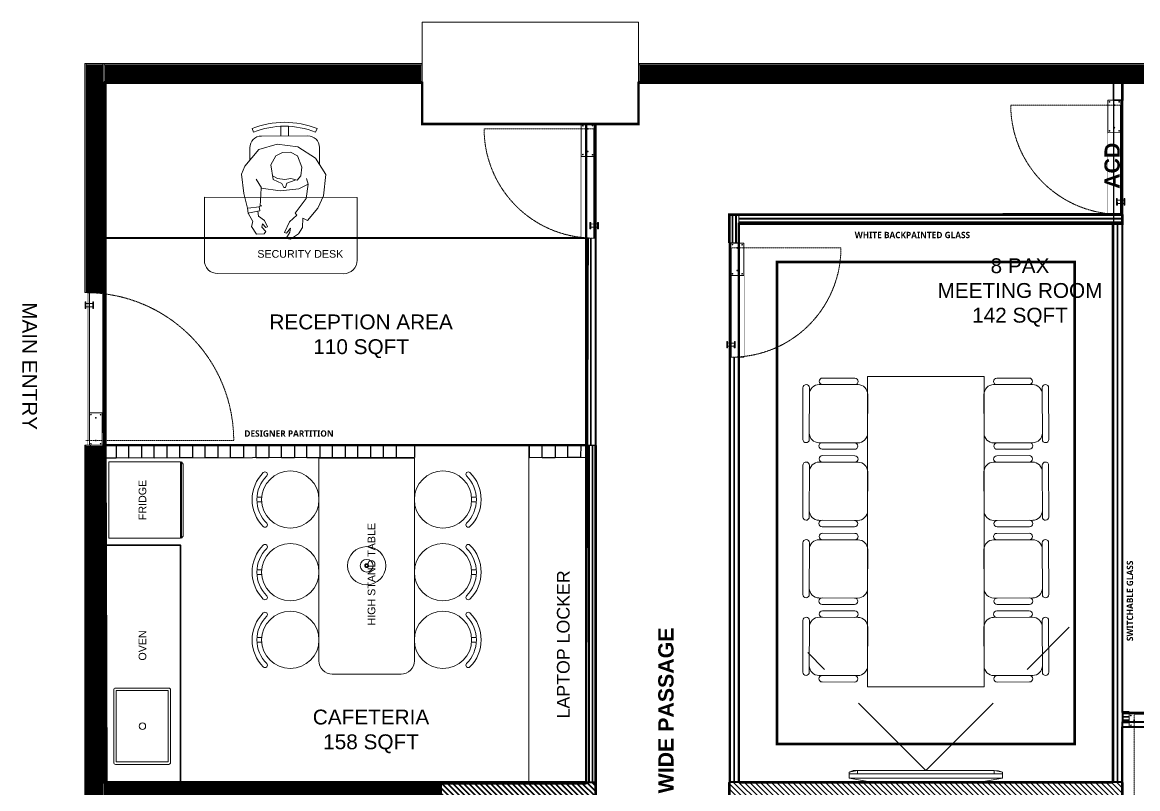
# Model space of a CAD drawing. Header units: millimetres. Extents: x 54626 to 75318, y 5966 to 15066.
# Drawn here: x 54626 to 63389, y 9041 to 15066 of the extents above; entities that cross this region are included whole.
import ezdxf

# ---------------------------------------------------------------- set-up
doc = ezdxf.new("R2010")
doc.units = ezdxf.units.MM
doc.linetypes.add('DASHED', pattern=[0.75, 0.5, -0.25])
doc.linetypes.add('DASHED2', pattern=[0.375, 0.25, -0.125])
for name, color, linetype, lineweight in [('FS- CS PROFILE LT', 50, 'Continuous', 13), ('FS-CL-GYP', 30, 'Continuous', 40), ('FS-CL-MTL', 11, 'Continuous', 40), ('FS-DOOR', 250, 'Continuous', 18), ('FS-DR GL-S', 250, 'Continuous', 18), ('FS-DR-PRTL', 84, 'Continuous', 30), ('FS-FIN-DSN-ACP', 20, 'Continuous', 40), ('FS-FIN-WLP-RDY', 210, 'Continuous', 13), ('FS-FLR-VIT', 15, 'Continuous', 40), ('FS-FN-D', 10, 'Continuous', 40), ('FS-FN-DSD', 10, 'Continuous', 40), ('FS-FUR-CSTM', 250, 'Continuous', 18), ('FS-FUR-CSTMERTGH', 252, 'Continuous', 0), ('FS-FUR-LS', 251, 'Continuous', 40), ('FS-FUR-MD', 250, 'Continuous', 18), ('FS-PLT-GR', 252, 'Continuous', 30), ('FS-PN-WHT GD', 250, 'Continuous', 18), ('FS-PT-GYP-75', 90, 'Continuous', 30), ('FS-SNT-FIX', 250, 'Continuous', 18), ('FS-WL-SIP-6', 10, 'Continuous', 40), ('Furniture 0.13', 14, 'Continuous', 5), ('PLANNER', 3, 'Continuous', 40)]:
    doc.layers.add(name, color=color, linetype=linetype, lineweight=lineweight)
for name, color, linetype, lineweight, true_color in [('FS- LNR LT', 7, 'Continuous', 20, 0xad0057), ('FS-FIN-DSN-LAM', 7, 'Continuous', 18, 0xad5700), ('FS-FIN-GL-CLD', 7, 'Continuous', 9, 0xd1ff47), ('FS-FIN-WLP-CUS', 7, 'Continuous', 9, 0xa65aed), ('FS-FLR-MDS 75', 7, 'Continuous', 9, 0x7f5f3f), ('FS-PLY-SUP', 7, 'Continuous', 20, 0xad0057), ('FS-PT-DSN-GL', 7, 'Continuous', 9, 0x75520a), ('FS-PT-GL-S', 7, 'Continuous', 0, 0x25e9e6), ('FS-PT-GL-SWTCH', 7, 'Continuous', 25, 0x11b0ae), ('Switchable glass', 7, 'Continuous', 13, 0x407191)]:
    doc.layers.add(name, color=color, linetype=linetype, lineweight=lineweight, true_color=true_color)
for name, color, linetype in [('FS-CLM-EX', 10, 'Continuous'), ('FS-FLR-CPP', 15, 'Continuous'), ('FS-FLR-LVT', 252, 'Continuous'), ('FS-FLR-TP C', 252, 'Continuous'), ('FS-FURNITURE', 14, 'Continuous'), ('FS-PT-ABVGL-75', 252, 'Continuous'), ('FS-TXT', 7, 'Continuous')]:
    doc.layers.add(name, color=color, linetype=linetype)
doc.layers.add('FS-WL-SIP-EX', color=7, linetype='Continuous', true_color=0x616161)
doc.styles.add('MtXpl_Stylus_BT', font='stylu.ttf')
doc.styles.add('NEW', font='trebuc.ttf', dxfattribs={"height": 250})
doc.styles.get("Standard").update_dxf_attribs({"font": 'arial.ttf'})

# ---------------------------------------------------------------- blocks, each defined once
blk = doc.blocks.new('GLASS FLOOR SPRING SINGLE LEAF1')
at = {"layer": 'FS-DR GL-S', "lineweight": 5, "ltscale": 10, "elevation": 0}
blk.add_lwpolyline([(100584.9, 67012.3), (101481.2, 67012.3), (101481.2, 67126.4), (100584.9, 67126.4)], close=True, dxfattribs=at)
at = {"lineweight": 5}
blk.add_wipeout([(100584.9, 67012.3), (100584.9, 67126.4), (101481.2, 67126.4), (101481.2, 67012.3), (100584.9, 67012.3), (100584.9, 67069.4)], dxfattribs=at).dxf.layer = 'FS-DR GL-S'
at = {"layer": 'FS-DR GL-S', "color": 252}
for p, q in [((101408.4, 67147.3), (101357.5, 67147.1)), ((101357.5, 67147.1), (101357.5, 67140.8)), ((101357.5, 67140.8), (101408.4, 67141)), ((101370.2, 67140.8), (101370.3, 67114)), ((101395.8, 67114.1), (101395.7, 67140.9)), ((101408.4, 67141), (101408.4, 67147.3)), ((100584.3, 67114.1), (100838.9, 67114.1)), ((100584.9, 67114.1), (100584.9, 67012.3)), ((100839.5, 67012.3), (100838.9, 67114.1)), ((101357.9, 67086.9), (101408.8, 67087.3)), ((101358, 67080.6), (101357.9, 67086.9)), ((101408.8, 67081), (101358, 67080.6)), ((101370.6, 67087), (101370.4, 67113.9)), ((101395.8, 67114.1), (101396.1, 67087.2)), ((101408.8, 67087.3), (101408.8, 67081)), ((100839.1, 67012.3), (100584.9, 67012.3))]:
    blk.add_line(p, q, dxfattribs=at)
at = {"layer": 'FS-DR GL-S', "color": 252, "linetype": 'DASHED2', "ltscale": 6}
blk.add_line((100622.5, 67107.9), (100622.5, 66249.7), dxfattribs=at)
at = {"layer": 'FS-DR GL-S'}
blk.add_line((101481.3, 67115.1), (101481.2, 67126.4), dxfattribs=at)
at = {"layer": 'FS-DR GL-S', "color": 5, "linetype": 'Continuous', "const_width": 12.9, "elevation": 0}
blk.add_lwpolyline([(100622.3, 67114.2), (101481.2, 67114.2)], dxfattribs=at)
at = {"layer": 'FS-DR GL-S', "color": 252}
for centre, radius in [((100597.1, 67101.3), 2.57), ((100622.9, 67063.5), 3.18), ((100800.3, 67063.5), 3.18), ((100826, 67101.3), 2.57), ((100597.7, 67025.3), 2.57), ((100825.4, 67025.3), 2.57)]:
    blk.add_circle(centre, radius, dxfattribs=at)
at = {"layer": 'FS-DR GL-S', "color": 252, "linetype": 'DASHED2', "ltscale": 6}
blk.add_arc((100622.1, 67108.9), 859.2, 270.02475, 0.29516, dxfattribs=at)
blk = doc.blocks.new('*U7')
at = {"layer": 'FS-PT-GYP-75', "lineweight": 5, "ltscale": 10}
h = blk.add_hatch(dxfattribs=at)
h.set_pattern_fill('PLAST', color=256, scale=110, angle=180)
h.set_pattern_definition([(180, (99205.722, 71797.91), (-3e-15, -27.5), []), (180, (99205.722, 71794.473), (-3e-15, -27.5), []), (180, (99205.722, 71791.035), (-3e-15, -27.5), [])])
h.paths.add_polyline_path([(99805.7, 71797.9), (99805.7, 71872.9), (96792.9, 71872.9), (96792.9, 71797.9)])
blk.add_lwpolyline([(96792.9, 71797.9), (99805.7, 71797.9), (99805.7, 71872.9), (96792.9, 71872.9)], close=True, dxfattribs=at)
blk = doc.blocks.new('*U8')
at = {"layer": 'FS-PT-GYP-75', "lineweight": 5, "ltscale": 10}
h = blk.add_hatch(dxfattribs=at)
h.set_pattern_fill('PLAST', color=256, scale=110, angle=180)
h.set_pattern_definition([(180, (97166.49, 71797.91), (-3e-15, -27.5), []), (180, (97166.49, 71794.473), (-3e-15, -27.5), []), (180, (97166.49, 71791.035), (-3e-15, -27.5), [])])
h.paths.add_polyline_path([(97392.9, 71797.9), (97392.9, 71872.9), (97166.5, 71872.9), (97166.5, 71797.9)])
blk.add_lwpolyline([(97166.5, 71797.9), (97392.9, 71797.9), (97392.9, 71872.9), (97166.5, 71872.9)], close=True, dxfattribs=at)
blk = doc.blocks.new('*U10')
at = {"layer": 'FS-PT-GYP-75', "lineweight": 5, "ltscale": 10}
h = blk.add_hatch(dxfattribs=at)
h.set_pattern_fill('PLAST', color=256, scale=110, angle=180)
h.set_pattern_definition([(180, (94743.782, 71797.91), (-3e-15, -27.5), []), (180, (94743.782, 71794.473), (-3e-15, -27.5), []), (180, (94743.782, 71791.035), (-3e-15, -27.5), [])])
h.paths.add_polyline_path([(97392.9, 71797.9), (97392.9, 71872.9), (94743.8, 71872.9), (94743.8, 71797.9)])
blk.add_lwpolyline([(94743.8, 71797.9), (97392.9, 71797.9), (97392.9, 71872.9), (94743.8, 71872.9)], close=True, dxfattribs=at)
blk = doc.blocks.new('*U117')
at = {"layer": 'FS-PT-GL-S', "color": 32, "linetype": 'ByBlock', "true_color": 0xcd6928}
blk.add_lwpolyline([(407785.1, -261895.8), (404442.7, -261895.8), (404442.7, -261970.8), (407785.1, -261970.8)], close=True, dxfattribs=at)
at = {"layer": 'FS-PT-GL-SWTCH', "color": 5, "const_width": 12.5}
blk.add_lwpolyline([(404442.7, -261933.3), (407785.1, -261933.3)], dxfattribs=at)
blk = doc.blocks.new('*U118')
at = {"layer": 'FS-PT-GL-S', "color": 32, "linetype": 'ByBlock', "true_color": 0xcd6928}
blk.add_lwpolyline([(407785.1, -261895.8), (406155.8, -261895.8), (406155.8, -261970.8), (407785.1, -261970.8)], close=True, dxfattribs=at)
at = {"layer": 'FS-PT-GL-SWTCH', "color": 5, "const_width": 12.5}
blk.add_lwpolyline([(406155.8, -261933.3), (407785.1, -261933.3)], dxfattribs=at)
blk = doc.blocks.new('*U16')
at = {"layer": 'FS-WL-SIP-6', "lineweight": 5, "ltscale": 10}
h = blk.add_hatch(dxfattribs=at)
h.set_pattern_fill('ANSI31', color=256, scale=240, angle=-90)
h.set_pattern_definition([(315, (-2737.386, 0), (21.2132034, 21.2132034), [])])
h.paths.add_polyline_path([(102244.8, 74198.2), (102244.8, 74048.2), (105332.4, 74048.2), (105332.4, 74198.2)])
h = blk.add_hatch(dxfattribs=at)
h.set_pattern_fill('ANSI31', color=256, scale=240, angle=-90)
h.set_pattern_definition([(315, (-20916.47, -2868.957), (21.2132034, 21.2132034), [])])
h.paths.add_polyline_path([(105332.4, 74048.2), (105182.4, 74048.2), (105182.4, 71547.5), (105332.4, 71547.5)])
at = {"layer": 'FS-WL-SIP-6'}
for p, q in [((102244.8, 74048.2), (102244.8, 74198.2)), ((105332.4, 74198.2), (102244.8, 74198.2)), ((105332.4, 74198.2), (105332.4, 74048.2)), ((105332.4, 74048.2), (102244.8, 74048.2))]:
    blk.add_line(p, q, dxfattribs=at)
blk.add_lwpolyline([(105332.4, 74198.2), (105332.4, 71547.5), (105182.4, 71547.5), (105182.4, 74048.2)], dxfattribs=at)
blk = doc.blocks.new('*U19')
at = {"layer": 'FS-WL-SIP-6', "ltscale": 3}
h = blk.add_hatch(dxfattribs=at)
h.set_pattern_fill('ANSI31', color=256, scale=240, angle=-90)
h.set_pattern_definition([(315, (-836.257, 0), (21.2132034, 21.2132034), [])])
h.paths.add_polyline_path([(404783.5, -262361.4), (404783.5, -262513.4), (405997.5, -262513.4), (405997.5, -262361.4)])
at = {"layer": 'FS-WL-SIP-6'}
blk.add_lwpolyline([(404783.5, -262361.4), (405997.5, -262361.4), (405997.5, -262513.4), (404783.5, -262513.4)], close=True, dxfattribs=at)
blk = doc.blocks.new('*U84')
at = {"layer": 'FS-DR GL-S', "lineweight": 5, "ltscale": 10, "elevation": 0}
blk.add_lwpolyline([(100584.9, 67240.5), (101481.2, 67240.5), (101481.2, 67126.4), (100584.9, 67126.4)], close=True, dxfattribs=at)
at = {"lineweight": 5}
blk.add_wipeout([(100584.9, 67240.5), (100584.9, 67126.4), (101481.2, 67126.4), (101481.2, 67240.5), (100584.9, 67240.5), (100584.9, 67183.4)], dxfattribs=at).dxf.layer = 'FS-DR GL-S'
at = {"layer": 'FS-DR GL-S', "color": 252, "linetype": 'DASHED2', "ltscale": 6}
blk.add_line((100622.5, 67144.9), (100622.5, 68003.2), dxfattribs=at)
at = {"layer": 'FS-DR GL-S', "color": 252}
for p, q in [((100584.9, 67138.8), (100584.9, 67240.5)), ((100839.1, 67240.5), (100584.9, 67240.5)), ((100839.5, 67240.5), (100838.9, 67138.8)), ((100584.3, 67138.8), (100838.9, 67138.8)), ((101358, 67172.3), (101357.9, 67165.9)), ((101357.9, 67165.9), (101408.8, 67165.5)), ((101408.8, 67171.9), (101358, 67172.3)), ((101370.2, 67112), (101370.3, 67138.9)), ((101370.6, 67165.8), (101370.4, 67139)), ((101395.8, 67138.8), (101395.7, 67111.9)), ((101395.8, 67138.8), (101396.1, 67165.6)), ((101408.8, 67165.5), (101408.8, 67171.9)), ((101357.5, 67105.7), (101357.5, 67112.1)), ((101357.5, 67112.1), (101408.4, 67111.8)), ((101408.4, 67105.5), (101357.5, 67105.7)), ((101408.4, 67111.8), (101408.4, 67105.5))]:
    blk.add_line(p, q, dxfattribs=at)
at = {"layer": 'FS-DR GL-S'}
blk.add_line((101481.3, 67137.7), (101481.2, 67126.4), dxfattribs=at)
at = {"layer": 'FS-DR GL-S', "color": 5, "linetype": 'Continuous', "const_width": 12.9, "elevation": 0}
blk.add_lwpolyline([(100622.3, 67138.6), (101481.2, 67138.6)], dxfattribs=at)
at = {"layer": 'FS-DR GL-S', "color": 252}
for centre, radius in [((100597.7, 67227.6), 2.57), ((100825.4, 67227.6), 2.57), ((100597.1, 67151.5), 2.57), ((100622.9, 67189.3), 3.18), ((100800.3, 67189.3), 3.18), ((100826, 67151.5), 2.57)]:
    blk.add_circle(centre, radius, dxfattribs=at)
at = {"layer": 'FS-DR GL-S', "color": 252, "linetype": 'DASHED2', "ltscale": 6}
blk.add_arc((100622.1, 67144), 859.2, 359.70484, 89.97525, dxfattribs=at)
blk = doc.blocks.new('*U85')
at = {"layer": 'FS-DR GL-S', "lineweight": 5, "ltscale": 10, "elevation": 0}
blk.add_lwpolyline([(100584.9, 67012.3), (101481.2, 67012.3), (101481.2, 67126.4), (100584.9, 67126.4)], close=True, dxfattribs=at)
at = {"lineweight": 5}
blk.add_wipeout([(100584.9, 67012.3), (100584.9, 67126.4), (101481.2, 67126.4), (101481.2, 67012.3), (100584.9, 67012.3), (100584.9, 67069.4)], dxfattribs=at).dxf.layer = 'FS-DR GL-S'
at = {"layer": 'FS-DR GL-S', "color": 252}
for p, q in [((101408.4, 67147.3), (101357.5, 67147.1)), ((101357.5, 67147.1), (101357.5, 67140.8)), ((101357.5, 67140.8), (101408.4, 67141)), ((101370.2, 67140.8), (101370.3, 67114)), ((101395.8, 67114.1), (101395.7, 67140.9)), ((101408.4, 67141), (101408.4, 67147.3)), ((100584.3, 67114.1), (100838.9, 67114.1)), ((100584.9, 67114.1), (100584.9, 67012.3)), ((100839.5, 67012.3), (100838.9, 67114.1)), ((101357.9, 67086.9), (101408.8, 67087.3)), ((101358, 67080.6), (101357.9, 67086.9)), ((101408.8, 67081), (101358, 67080.6)), ((101370.6, 67087), (101370.4, 67113.9)), ((101395.8, 67114.1), (101396.1, 67087.2)), ((101408.8, 67087.3), (101408.8, 67081)), ((100839.1, 67012.3), (100584.9, 67012.3))]:
    blk.add_line(p, q, dxfattribs=at)
at = {"layer": 'FS-DR GL-S', "color": 252, "linetype": 'DASHED2', "ltscale": 6}
blk.add_line((100622.5, 67107.9), (100622.5, 66249.7), dxfattribs=at)
at = {"layer": 'FS-DR GL-S'}
blk.add_line((101481.3, 67115.1), (101481.2, 67126.4), dxfattribs=at)
at = {"layer": 'FS-DR GL-S', "color": 5, "linetype": 'Continuous', "const_width": 12.9, "elevation": 0}
blk.add_lwpolyline([(100622.3, 67114.2), (101481.2, 67114.2)], dxfattribs=at)
at = {"layer": 'FS-DR GL-S', "color": 252}
for centre, radius in [((100597.1, 67101.3), 2.57), ((100622.9, 67063.5), 3.18), ((100800.3, 67063.5), 3.18), ((100826, 67101.3), 2.57), ((100597.7, 67025.3), 2.57), ((100825.4, 67025.3), 2.57)]:
    blk.add_circle(centre, radius, dxfattribs=at)
at = {"layer": 'FS-DR GL-S', "color": 252, "linetype": 'DASHED2', "ltscale": 6}
blk.add_arc((100622.1, 67108.9), 859.2, 270.02475, 0.29516, dxfattribs=at)
blk = doc.blocks.new('*U24')
at = {"layer": 'FS-PT-GYP-75', "lineweight": 5, "ltscale": 10}
h = blk.add_hatch(dxfattribs=at)
h.set_pattern_fill('PLAST', color=256, scale=110, angle=180)
h.set_pattern_definition([(180, (96333.25, 71797.91), (-3e-15, -27.5), []), (180, (96333.25, 71794.473), (-3e-15, -27.5), []), (180, (96333.25, 71791.035), (-3e-15, -27.5), [])])
h.paths.add_polyline_path([(96835.5, 71872.9), (96835.5, 71797.9), (96890.7, 71797.9), (96890.7, 71872.9)])
blk.add_lwpolyline([(96835.5, 71797.9), (96890.7, 71797.9), (96890.7, 71872.9), (96835.5, 71872.9)], close=True, dxfattribs=at)
blk = doc.blocks.new('*U36')
at = {"layer": 'FS-SNT-FIX', "linetype": 'Continuous', "elevation": 0}
blk.add_lwpolyline([(115540, 73108), (115540, 72691.2, 0.414214), (115554.5, 72676.6), (116125.4, 72676.6, 0.414214), (116140, 72691.2), (116140, 73108, 0.414214), (116125.4, 73122.6), (115554.5, 73122.6, 0.414214)], format="xyb", close=True, dxfattribs=at)
blk.add_lwpolyline([(115559.1, 73103.4), (115559.1, 72695.8), (116120.8, 72695.8), (116120.8, 73103.4)], close=True, dxfattribs=at)
at = {"layer": 'FS-SNT-FIX', "linetype": 'Continuous'}
blk.add_circle((115840, 72897.6), 25.4, dxfattribs=at)
blk = doc.blocks.new('*U39')
at = {"color": 5}
for points in [[(2, 2), (14, 2, 0.414214), (17, 5), (17, 17, 0.414214), (14, 20), (2, 20, 0.414214), (-1, 17), (-1, 5, 0.414214)], [(-3, 16), (-3, 6, 0.414214), (-2, 5), (-2, 5, 0.414214), (-1, 6), (-1, 16, 0.414214), (-2, 17), (-2, 17, 0.414214)], [(19, 16), (19, 6, -0.414214), (18, 5), (18, 5, -0.414214), (17, 6), (17, 16, -0.414214), (18, 17), (18, 17, -0.414214)], [(0, 0), (16, 0, 0.414214), (17, 1), (17, 1, 0.414214), (16, 2), (0, 2, 0.414214), (-1, 1, 0.414214)]]:
    blk.add_lwpolyline(points, format="xyb", close=True, dxfattribs=at)
blk = doc.blocks.new('*U82')
at = {"layer": 'FS-FUR-CSTM', "ltscale": 10}
blk.add_lwpolyline([(31974.68, 46321.93), (32070.68, 46321.93), (32070.68, 46357.93), (31974.68, 46357.93)], close=True, dxfattribs=at)
at = {"layer": 'FS-FUR-CSTM', "xscale": -1, "rotation": 180.2066509215446}
for p in [(31978.14, 46377.9), (32002.14, 46377.9), (32026.14, 46377.9), (32050.14, 46377.9)]:
    blk.add_blockref('*U39', p, dxfattribs=at)
at = {"layer": 'FS-FUR-CSTM', "rotation": 359.7933490784554}
for p in [(31978.14, 46301.96), (32002.14, 46301.96), (32026.14, 46301.96), (32050.14, 46301.96)]:
    blk.add_blockref('*U39', p, dxfattribs=at)
blk = doc.blocks.new('*U86')
at = {"layer": 'FS-DR GL-S', "lineweight": 5, "ltscale": 10, "elevation": 0}
blk.add_lwpolyline([(100584.9, 67240.5), (101784.9, 67240.5), (101784.9, 67126.4), (100584.9, 67126.4)], close=True, dxfattribs=at)
at = {"lineweight": 5}
blk.add_wipeout([(100584.9, 67240.5), (100584.9, 67126.4), (101784.9, 67126.4), (101784.9, 67240.5), (100584.9, 67240.5), (100584.9, 67183.4)], dxfattribs=at).dxf.layer = 'FS-DR GL-S'
at = {"layer": 'FS-DR GL-S', "color": 252, "linetype": 'DASHED2', "ltscale": 6}
blk.add_line((100622.5, 67111.2), (100622.5, 68273), dxfattribs=at)
at = {"layer": 'FS-DR GL-S', "color": 252}
for p, q in [((100584.9, 67138.8), (100584.9, 67240.5)), ((100839.1, 67240.5), (100584.9, 67240.5)), ((100839.5, 67240.5), (100838.9, 67138.8)), ((100584.3, 67138.8), (100838.9, 67138.8)), ((101661.7, 67172.3), (101661.6, 67165.9)), ((101661.6, 67165.9), (101712.5, 67165.5)), ((101712.6, 67171.9), (101661.7, 67172.3)), ((101673.9, 67112), (101674, 67138.9)), ((101674.3, 67165.8), (101674.1, 67139)), ((101699.5, 67138.8), (101699.4, 67111.9)), ((101699.6, 67138.8), (101699.8, 67165.6)), ((101712.5, 67165.5), (101712.6, 67171.9)), ((101661.2, 67105.7), (101661.2, 67112.1)), ((101661.2, 67112.1), (101712.1, 67111.8)), ((101712.1, 67105.5), (101661.2, 67105.7)), ((101712.1, 67111.8), (101712.1, 67105.5))]:
    blk.add_line(p, q, dxfattribs=at)
at = {"layer": 'FS-DR GL-S'}
blk.add_line((101785, 67137.7), (101784.9, 67126.4), dxfattribs=at)
at = {"layer": 'FS-DR GL-S', "color": 5, "linetype": 'Continuous', "const_width": 12.9, "elevation": 0}
blk.add_lwpolyline([(100622.3, 67138.6), (101784.9, 67138.6)], dxfattribs=at)
at = {"layer": 'FS-DR GL-S', "color": 252}
for centre, radius in [((100597.7, 67227.6), 2.57), ((100825.4, 67227.6), 2.57), ((100597.1, 67151.5), 2.57), ((100622.9, 67189.3), 3.18), ((100800.3, 67189.3), 3.18), ((100826, 67151.5), 2.57)]:
    blk.add_circle(centre, radius, dxfattribs=at)
at = {"layer": 'FS-DR GL-S', "color": 252, "linetype": 'DASHED2', "ltscale": 6}
blk.add_arc((100622, 67109.9), 1163.1, 359.70484, 89.97525, dxfattribs=at)
blk = doc.blocks.new('LOCKER ROOM')
at = {"layer": 'FS-FUR-CSTMERTGH', "color": 7}
blk.add_lwpolyline([(59055.9, -15468.8), (58605.9, -15468.8), (58605.9, -18118), (59055.9, -18118)], close=True, dxfattribs=at)
blk = doc.blocks.new('KITCHEN ACCESSORIES -(FRIDGE)')
at = {"layer": 'FS-FUR-CSTMERTGH', "color": 7}
for points in [[(55305, -15599.4), (55305, -16199.4), (55867.4, -16199.4), (55867.4, -15599.4)], [(55875.6, -15599.4), (55875.6, -16199.4), (55888.8, -16182.2), (55888.8, -15617.8)]]:
    blk.add_lwpolyline(points, close=True, dxfattribs=at)
blk = doc.blocks.new('TV SCREEN')
at = {"layer": 'FS-PN-WHT GD', "color": 30, "true_color": 0xf26722}
for p, q in [((65022.8, -12618.8), (64844, -12651.6)), ((64844, -12651.6), (65022.8, -12618.8)), ((65868.9, -12618.8), (65022.8, -12618.8)), ((65022.8, -12618.8), (65868.9, -12618.8)), ((66047.7, -12651.6), (65868.9, -12618.8)), ((66047.7, -12651.6), (65868.9, -12618.8)), ((64844, -12651.6), (64844, -12697.2)), ((64844, -12697.2), (64844, -12651.6)), ((64844, -12651.6), (66047.7, -12651.6)), ((64844, -12684.4), (66047.7, -12684.3)), ((64844, -12697.2), (64876.1, -12709.8)), ((64844, -12697.2), (64909.4, -12709.9)), ((64909.4, -12709.9), (64909.4, -12684.4)), ((65982.3, -12709.8), (65982.3, -12684.3)), ((65982.3, -12709.8), (66047.7, -12697)), ((66015.7, -12709.7), (66047.7, -12697)), ((66047.7, -12697), (66047.7, -12651.6)), ((66047.7, -12697), (66047.7, -12651.6)), ((64876.1, -12709.8), (64909.4, -12709.9)), ((64909.4, -12709.9), (65982.3, -12709.8)), ((64909.4, -12709.9), (65982.3, -12709.8)), ((65982.3, -12709.8), (66015.7, -12709.7))]:
    blk.add_line(p, q, dxfattribs=at)
at = {"layer": 'FS-PN-WHT GD', "color": 8, "linetype": 'DASHED', "ltscale": 1500}
for q in [(64518.2, -13637.6), (66572.7, -13836.7)]:
    blk.add_line((65445.9, -12709.9), q, dxfattribs=at)
blk = doc.blocks.new('*U47')
at = {"lineweight": 5, "ltscale": 10}
for radius in [150, 50, 15, 10]:
    blk.add_circle((103426.6, 50379.2), radius, dxfattribs=at)
blk = doc.blocks.new('RECEPTION')
at = {"layer": 'PLANNER'}
blk.add_lwpolyline([(55269.4, 14590.8), (57767, 14590.8), (57767, 14266.2), (59055.9, 14266.2), (59055.9, 11740.7), (55269.4, 11740.7)], close=True, dxfattribs=at)
blk = doc.blocks.new('PANTRY')
at = {"layer": 'PLANNER'}
blk.add_lwpolyline([(55269.4, 11740.7), (59055.9, 11740.7), (59055.9, 9091.5), (55269.4, 9091.5)], close=True, dxfattribs=at)
blk = doc.blocks.new('MEETING ROOM 8 PAX')
at = {"layer": 'PLANNER'}
blk.add_lwpolyline([(60255.7, 13481.7), (63193.3, 13481.7), (63193.3, 9091.5), (60255.7, 9091.5)], close=True, dxfattribs=at)
blk = doc.blocks.new('ENCLOSED CABIN')
at = {"layer": 'PLANNER'}
blk.add_lwpolyline([(63269.4, 9565.8), (69220.8, 9565.8), (69220.8, 6440.7), (63269.4, 6440.7)], close=True, dxfattribs=at)
blk = doc.blocks.new('MEDIUM BACK CHAIR 2')
at = {"layer": 'Furniture 0.13', "color": 0}
for p, q in [((468.9, 21.45), (464.23, 20.33)), ((474.96, 22.16), (468.9, 21.45)), ((477.5, 21.2), (474.96, 22.16)), ((482.71, 16.79), (477.5, 21.2)), ((458.44, 19.07), (456.03, 17.54)), ((456.03, 17.54), (456.17, 15.05)), ((460.01, 18.62), (458.44, 19.07)), ((462.7, 20.08), (460.01, 18.62)), ((463.31, 17.09), (462.63, 20.2)), ((464.23, 20.33), (462.7, 20.08)), ((464.67, 16.59), (464.21, 20.24)), ((470.62, 15.95), (473.37, 17.59)), ((483.25, 19.59), (479.43, 19.57)), ((489.27, 18.9), (488.15, 18.44)), ((456.17, 15.05), (456.85, 14.6)), ((456.85, 14.6), (458.31, 15.85)), ((459.34, 15.62), (458.13, 14.61)), ((458.13, 14.61), (458.4, 14.06)), ((458.31, 15.85), (459.34, 15.62)), ((458.4, 14.06), (460.38, 14.99)), ((460.38, 14.99), (461.68, 16.87)), ((461.68, 16.87), (463.31, 17.09)), ((463.31, 17.09), (463.37, 16.49)), ((463.37, 16.49), (464.79, 16.67)), ((464.79, 16.67), (464.82, 16.36)), ((464.82, 16.36), (470.55, 16.07)), ((467.63, 16.22), (467.7, 1.78)), ((470.55, 16.07), (469.7, 10.06)), ((484.37, 11.01), (482.71, 16.79)), ((487, 1.34), (486.93, 15.95)), ((473.23, 12.27), (471.99, 9.55)), ((477.83, 12.96), (473.23, 12.27)), ((473.6, 10.85), (473.3, 8.57)), ((474.33, 12.27), (473.6, 10.85)), ((480.72, 11.44), (477.83, 12.96)), ((481.79, 9.33), (480.72, 11.44)), ((483.51, 4.51), (484.37, 11.01)), ((454.73, 8.19), (454.52, 6.8)), ((456.74, 7.05), (454.73, 8.19)), ((456.6, 8.65), (456.36, 8.02)), ((456.36, 8.02), (457.96, 6.78)), ((459.9, 7.13), (456.6, 8.65)), ((457.96, 6.78), (456.74, 7.05)), ((462.03, 4.78), (459.9, 7.13)), ((469.7, 10.06), (470.36, 4.2)), ((471.99, 9.55), (470.69, 8.94)), ((470.69, 8.94), (470.76, 8.41)), ((470.76, 8.41), (472.07, 7.93)), ((472.07, 7.93), (473.03, 5.29)), ((473.3, 8.57), (473.55, 6.67)), ((481.8, 6.84), (481.79, 9.33)), ((490.02, 9.89), (486.95, 9.88)), ((490.03, 7.46), (486.97, 7.44)), ((454.52, 6.8), (456.2, 4.25)), ((456.2, 4.25), (458.21, 3.08)), ((462.65, 5.34), (462.03, 4.78)), ((467.27, 1.84), (462.65, 5.34)), ((470.36, 4.2), (471.81, 1.21)), ((473.55, 6.67), (473.07, 4.73)), ((473.07, 4.73), (474.41, 3.54)), ((474.41, 3.54), (477.11, 3.26)), ((477.11, 3.26), (480.66, 4.62)), ((480, -1.07), (483.51, 4.51)), ((480.66, 4.62), (481.8, 6.84)), ((458.21, 3.08), (461.12, 2.92)), ((461.12, 2.92), (460.41, 1.51)), ((460.41, 1.51), (464.24, -1.75)), ((471.81, 1.21), (467.27, 1.84)), ((471.81, 1.21), (473.52, 1.8)), ((464.24, -1.75), (468.12, -3.52)), ((474.84, -4.34), (480, -1.07)), ((477.98, -2.35), (483.36, -2.33)), ((489.27, -1.54), (488.14, -1.09)), ((468.12, -3.52), (474.84, -4.34))]:
    blk.add_line(p, q, dxfattribs=at)
for centre, major_axis, start_param, end_param in [((483.27, 15.94), (-3.65, -0.02), 3.141593, 4.712389), ((468.66, 15.87), (0.02, -3.65), 4.573894, 4.712389), ((483.34, 1.33), (-3.65, -0.02), 1.570796, 3.141593)]:
    blk.add_ellipse(centre, major_axis=major_axis, ratio=1, start_param=start_param, end_param=end_param, dxfattribs=at)
at = {"layer": 'Furniture 0.13', "color": 0, "extrusion": (0, 0, -1)}
for major_axis, start_param in [((-26.28, -0.13), 2.766063), ((-27.5, -0.13), 2.765613)]:
    blk.add_ellipse((463.74, 8.68), major_axis=major_axis, ratio=1, start_param=start_param, end_param=3.527299, dxfattribs=at)
blk = doc.blocks.new('SECURITY DESK')
at = {"layer": 'FS-FUR-CSTMERTGH', "color": 7}
blk.add_lwpolyline([(56055.9, -13518.8), (57255.8, -13519.6), (57255.8, -14014.6, -0.414214), (57150.9, -14119.6), (56160.9, -14118.8, -0.414214), (56055.9, -14013.9)], format="xyb", close=True, dxfattribs=at)
blk = doc.blocks.new('RECEPTION TABLE - BUDGET')
at = {"layer": 'FS-FUR-CSTM'}
blk.add_blockref('SECURITY DESK', (0, 27209.5), dxfattribs=at)
at = {"layer": 'FS-FUR-LS', "color": 7, "xscale": 25.00000000000001, "yscale": 25.00000000000001, "zscale": 25.00000000000001, "rotation": 90}
blk.add_blockref('MEDIUM BACK CHAIR 2', (56902.9, 1999), dxfattribs=at)
blk = doc.blocks.new('*U62')
at = {"layer": 'FS-WL-SIP-EX', "lineweight": 5, "ltscale": 10}
h = blk.add_hatch(dxfattribs=at)
h.set_pattern_fill('ANSI32', color=256, scale=25)
h.set_pattern_definition([(45, (-1897.554, -52), (-6.6291261, 6.6291261), []), (45, (-1893.135, -52), (-6.6291261, 6.6291261), [])])
h.paths.add_polyline_path([(95128.4, 76500), (95128.4, 76632), (92650.9, 76632), (92650.9, 76500)])
for p, q in [((92640.9, 76642), (92640.9, 76490)), ((95138.4, 76642), (92640.9, 76642)), ((95138.4, 76632), (92640.9, 76632)), ((92650.9, 76632), (92650.9, 76500)), ((95128.4, 76500), (95128.4, 76632)), ((95138.4, 76490), (95138.4, 76642)), ((92640.9, 76500), (95138.4, 76500)), ((92640.9, 76490), (95138.4, 76490))]:
    blk.add_line(p, q, dxfattribs=at)
blk = doc.blocks.new('*U63')
at = {"layer": 'FS-WL-SIP-EX', "lineweight": 5, "ltscale": 10}
h = blk.add_hatch(dxfattribs=at)
h.set_pattern_fill('ANSI32', color=256, scale=25)
h.set_pattern_definition([(45, (-1202.1235, -52), (-6.6291261, 6.6291261), []), (45, (-1197.704, -52), (-6.6291261, 6.6291261), [])])
h.paths.add_polyline_path([(95128.4, 76500), (95128.4, 76632), (93346.3, 76632), (93346.3, 76500)])
for p, q in [((93336.3, 76642), (93336.3, 76490)), ((95138.4, 76642), (93336.3, 76642)), ((95138.4, 76632), (93336.3, 76632)), ((93346.3, 76632), (93346.3, 76500)), ((95128.4, 76500), (95128.4, 76632)), ((95138.4, 76490), (95138.4, 76642)), ((93336.3, 76500), (95138.4, 76500)), ((93336.3, 76490), (95138.4, 76490))]:
    blk.add_line(p, q, dxfattribs=at)
blk = doc.blocks.new('*U64')
at = {"layer": 'FS-WL-SIP-EX', "lineweight": 5, "ltscale": 10}
h = blk.add_hatch(dxfattribs=at)
h.set_pattern_fill('ANSI32', color=256, scale=25)
h.set_pattern_definition([(45, (-4849.985, -52), (-6.6291261, 6.6291261), []), (45, (-4845.565, -52), (-6.6291261, 6.6291261), [])])
h.paths.add_polyline_path([(95128.4, 76500), (95128.4, 76632), (89698.4, 76632), (89698.4, 76500)])
for p, q in [((89688.4, 76642), (89688.4, 76490)), ((95138.4, 76642), (89688.4, 76642)), ((95138.4, 76632), (89688.4, 76632)), ((89698.4, 76632), (89698.4, 76500)), ((95128.4, 76500), (95128.4, 76632)), ((95138.4, 76490), (95138.4, 76642)), ((89688.4, 76500), (95138.4, 76500)), ((89688.4, 76490), (95138.4, 76490))]:
    blk.add_line(p, q, dxfattribs=at)
blk = doc.blocks.new('*U65')
at = {"layer": 'FS-WL-SIP-EX', "lineweight": 5, "ltscale": 10}
h = blk.add_hatch(dxfattribs=at)
h.set_pattern_fill('ANSI32', color=256, scale=25)
h.set_pattern_definition([(45, (-1745.607, -75.362), (-6.6291261, 6.6291261), []), (45, (-1741.188, -75.362), (-6.6291261, 6.6291261), [])])
h.paths.add_polyline_path([(95280.4, 76476.7), (95280.4, 76632), (92650.9, 76632), (92650.9, 76476.7)])
for p, q in [((92640.9, 76642), (92640.9, 76466.7)), ((95290.4, 76642), (92640.9, 76642)), ((95290.4, 76632), (92640.9, 76632)), ((92650.9, 76632), (92650.9, 76476.7)), ((95280.4, 76476.7), (95280.4, 76632)), ((95290.4, 76466.7), (95290.4, 76642)), ((92640.9, 76476.7), (95290.4, 76476.7)), ((92640.9, 76466.7), (95290.4, 76466.7))]:
    blk.add_line(p, q, dxfattribs=at)
blk = doc.blocks.new('*U69')
at = {"layer": 'FS-WL-SIP-EX', "lineweight": 5, "ltscale": 10}
h = blk.add_hatch(dxfattribs=at)
h.set_pattern_fill('ANSI32', color=256, scale=25)
h.set_pattern_definition([(45, (7950.539, -52), (-6.6291261, 6.6291261), []), (45, (7954.959, -52), (-6.6291261, 6.6291261), [])])
h.paths.add_polyline_path([(104976.5, 76500), (104976.5, 76632), (92650.9, 76632), (92650.9, 76500)])
for p, q in [((92640.9, 76642), (92640.9, 76490)), ((104986.5, 76642), (92640.9, 76642)), ((104986.5, 76632), (92640.9, 76632)), ((92650.9, 76632), (92650.9, 76500)), ((92640.9, 76500), (104986.5, 76500)), ((92640.9, 76490), (104986.5, 76490))]:
    blk.add_line(p, q, dxfattribs=at)
blk = doc.blocks.new('*U72')
at = {"layer": 'FS-FURNITURE'}
for p, q in [((96825, 63560.4, 0), (99369.1, 63563.7, 0)), ((96825, 63459.5, 0), (96825, 63560.4, 0)), ((99369.1, 63563.7, 0), (99369, 63462.8, 0)), ((99369, 63462.8, 0), (96825, 63459.5, 0))]:
    blk.add_line(p, q, dxfattribs=at)
at = {"layer": 'FS-FURNITURE', "elevation": 0}
for points in [[(97025, 63560.6), (97025, 63459.7), (96925, 63459.5), (96925, 63560.4)], [(97226.4, 63560.9), (97226.3, 63460.2), (97125.5, 63460), (97125.5, 63560.9)], [(97425, 63561.1), (97425, 63460.2), (97325, 63460), (97325, 63560.9)], [(97626.4, 63561.4), (97626.3, 63460.7), (97525.5, 63460.5), (97525.5, 63561.4)], [(97825, 63561.6), (97825, 63460.7), (97725, 63460.5), (97725, 63561.4)], [(98026.4, 63561.9), (98026.3, 63461.3), (97925.5, 63461), (97925.5, 63561.9)], [(98225, 63562.1), (98225, 63461.2), (98125, 63461), (98125, 63561.9)], [(98426.4, 63562.5), (98426.3, 63461.8), (98325.5, 63461.6), (98325.5, 63562.5)], [(98625, 63562.7), (98625, 63461.8), (98525, 63461.5), (98525, 63562.4)], [(98826.4, 63563), (98826.3, 63462.3), (98725.5, 63462.1), (98725.5, 63563)], [(99025, 63563.2), (99025, 63462.3), (98925, 63462.1), (98925, 63563)], [(99226.4, 63563.5), (99226.3, 63462.8), (99125.5, 63462.6), (99125.5, 63563.5)]]:
    blk.add_lwpolyline(points, close=True, dxfattribs=at)
blk = doc.blocks.new('HIGH TABLE- 6 PAX')
at = {"layer": 'FS-FUR-CSTMERTGH', "color": 7}
blk.add_lwpolyline([(56956.1, -15568.8), (57705.9, -15568.8), (57705.9, -17163.9, -0.414214), (57601, -17268.8), (57061.1, -17268.8, -0.414214), (56956.1, -17163.9)], format="xyb", close=True, dxfattribs=at)
blk = doc.blocks.new('HIGH CHAIR')
at = {"layer": 'FS-FUR-MD', "lineweight": 9}
for points in [[(57930.9, 11013.3, 1), (57930.9, 10563.3, 1)], [(58143, 10576.2, 0.414214), (58143, 11000.4, 1), (58116.5, 10973.9, -0.414214), (58116.5, 10602.7, 1)]]:
    blk.add_lwpolyline(points, format="xyb", close=True, dxfattribs=at)
for points in [[(58155.1, 10807.1), (58192.7, 10807.1)], [(58155.1, 10769.6), (58192.7, 10769.6)]]:
    blk.add_lwpolyline(points, dxfattribs=at)
blk = doc.blocks.new('CAFE TABLE RECT')
at = {"layer": 'FS-FUR-MD'}
for name, p in [('HIGH TABLE- 6 PAX', (0, 27209.5)), ('HIGH CHAIR', (0, 525.4)), ('HIGH CHAIR', (0, -45)), ('HIGH CHAIR', (0, -577.9))]:
    blk.add_blockref(name, p, dxfattribs=at)
at = {"layer": 'FS-FUR-MD', "xscale": -1}
for p in [(114662, 525.4), (114662, -45), (114662, -577.9)]:
    blk.add_blockref('HIGH CHAIR', p, dxfattribs=at)
blk = doc.blocks.new('*U105')
at = {"layer": 'FS-PT-ABVGL-75', "linetype": 'ByBlock'}
blk.add_lwpolyline([(99420.6, 71872.9), (96895.1, 71872.9), (96895.1, 71797.9), (99420.6, 71797.9)], close=True, dxfattribs=at)
blk = doc.blocks.new('*U108')
at = {"layer": 'FS-PT-ABVGL-75', "linetype": 'ByBlock'}
blk.add_lwpolyline([(101132.9, 71872.9), (96895.1, 71872.9), (96895.1, 71797.9), (101132.9, 71797.9)], close=True, dxfattribs=at)
blk = doc.blocks.new('*U109')
at = {"layer": 'FS-PT-ABVGL-75', "linetype": 'ByBlock'}
blk.add_lwpolyline([(101284.3, 71872.9), (95785.1, 71872.9), (95785.1, 71797.9), (101284.3, 71797.9)], close=True, dxfattribs=at)
blk = doc.blocks.new('*U110')
at = {"layer": 'FS-PT-ABVGL-75', "linetype": 'ByBlock'}
blk.add_lwpolyline([(101284.3, 71872.9), (95337.1, 71872.9), (95337.1, 71797.9), (101284.3, 71797.9)], close=True, dxfattribs=at)
blk = doc.blocks.new('*U112')
at = {"layer": 'FS-FURNITURE'}
for p, q in [((96825, 63560.4, 0), (97269.1, 63560.9, 0)), ((96825, 63459.5, 0), (96825, 63560.4, 0)), ((97269.1, 63560.9, 0), (97269, 63460, 0)), ((97269, 63460, 0), (96825, 63459.5, 0))]:
    blk.add_line(p, q, dxfattribs=at)
at = {"layer": 'FS-FURNITURE', "elevation": 0}
for points in [[(97025, 63560.6), (97025, 63459.7), (96925, 63459.5), (96925, 63560.4)], [(97226.4, 63560.9), (97226.3, 63460.2), (97125.5, 63460), (97125.5, 63560.9)]]:
    blk.add_lwpolyline(points, close=True, dxfattribs=at)
blk = doc.blocks.new('*U125')
at = {"layer": 'Switchable glass', "extrusion": (1.01663e-07, 4.21108e-08, 1), "elevation": 0}
blk.add_lwpolyline([(108392.8, 71873.2), (112782.9, 71873.2), (112782.9, 71798.2), (108392.8, 71798.2)], close=True, dxfattribs=at)
at = {"layer": 'Switchable glass', "extrusion": (1.01663e-07, 4.21108e-08, 1), "const_width": 12, "elevation": 0}
blk.add_lwpolyline([(108392.8, 71834.5), (112782.9, 71834.5)], dxfattribs=at)
blk = doc.blocks.new('*U127')
at = {"ltscale": 10}
blk.add_lwpolyline([(107989.2, 70162), (108127, 70162), (108127, 70087), (107989.2, 70087)], close=True, dxfattribs=at)

msp = doc.modelspace()

# ---------------------------------------------------------------- linework, layer by layer
at = {"layer": 'FS-CL-GYP'}
msp.add_lwpolyline([(59054.8, 13369.9), (55259.4, 13369.9), (55277.4, 9081.5), (59055.9, 9091.5)], close=True, dxfattribs=at)
at = {"layer": 'FS-FIN-DSN-ACP', "const_width": 20}
msp.add_lwpolyline([(60255.7, 9091.5), (63192.2, 9091.5)], dxfattribs=at)
at = {"layer": 'FS-FIN-DSN-LAM', "ltscale": 10, "const_width": 18}
msp.add_lwpolyline([(57767, 14266.2), (57767, 14590.8), (55269.4, 14590.8)], dxfattribs=at)
at = {"layer": 'FS-FIN-GL-CLD', "ltscale": 10, "const_width": 10}
for points in [[(55269.4, 14590.8), (57767, 14590.8)], [(60255.7, 13481.7), (63117.4, 13482)], [(63268.3, 6440.7), (63269.4, 9565.8)]]:
    msp.add_lwpolyline(points, dxfattribs=at)
at = {"layer": 'FS-FIN-WLP-CUS', "const_width": 20}
msp.add_lwpolyline([(55867.4, 9091.5), (59055.7, 9091.5)], dxfattribs=at)
at = {"layer": 'FS-FIN-WLP-RDY', "ltscale": 10, "const_width": 13}
msp.add_lwpolyline([(55867.4, 9091.5), (59055.7, 9091.5)], dxfattribs=at)
at = {"layer": 'FS-FLR-MDS 75', "ltscale": 10, "const_width": 20}
for points in [[(59130.9, 11740.7), (59130.9, 9091.5)], [(59130.9, 9091.2), (59130.9, 8939.5)], [(60180.7, 9091.5), (60180.7, 8941.5)]]:
    msp.add_lwpolyline(points, dxfattribs=at)
at = {"layer": 'FS-FLR-VIT'}
msp.add_lwpolyline([(57767, 14266.2), (57767, 14590.8), (55279.4, 14590.8), (55279.4, 11730.7), (55286.4, 9081.5), (59055.7, 9081.5), (59073.8, 14266.2), (57767, 14266.2)], close=True, dxfattribs=at)
at = {"layer": 'FS-FN-D'}
msp.add_lwpolyline([(55267.4, 11640.7), (55269.4, 9091.5)], dxfattribs=at)
at = {"layer": 'FS-FN-DSD', "const_width": 20}
msp.add_lwpolyline([(55867.4, 9091.5), (55257.4, 9091.5), (55257.4, 10955.9)], dxfattribs=at)
at = {"layer": 'FS-PLT-GR', "color": 7}
msp.add_lwpolyline([(55867.4, 9091.5), (55267.4, 9091.5), (55267.4, 10955.9), (55867.4, 10955.9)], close=True, dxfattribs=at)
at = {"layer": 'FS-PLY-SUP', "ltscale": 10, "const_width": 18}
msp.add_lwpolyline([(60255.7, 13481.7), (63193.3, 13481.7)], dxfattribs=at)

# ---------------------------------------------------------------- block references
at = {"layer": 'FS- LNR LT', "lineweight": 5}
msp.add_blockref('*U47', (-46095.6, -39585.5), dxfattribs=at)
at = {"layer": 'FS-DOOR', "lineweight": 5, "rotation": 270}
msp.add_blockref('GLASS FLOOR SPRING SINGLE LEAF1', (-3857.9, 115037.9), dxfattribs=at)
at = {"layer": 'FS-FUR-CSTM'}
for name, p in [('RECEPTION TABLE - BUDGET', (0, 0)), ('LOCKER ROOM', (0, 27209.5))]:
    msp.add_blockref(name, p, dxfattribs=at)
at = {"layer": 'FS-FUR-CSTM', "lineweight": 5, "xscale": 25.41666666666667, "yscale": 25.41666666666667, "zscale": 25.41666666666667, "rotation": 270.0000001896145}
msp.add_blockref('*U82', (-1116082, 824971.2), dxfattribs=at)
at = {"layer": 'FS-FUR-MD'}
msp.add_blockref('CAFE TABLE RECT', (0, 0), dxfattribs=at)
at = {"layer": 'FS-PN-WHT GD'}
msp.add_blockref('KITCHEN ACCESSORIES -(FRIDGE)', (0, 27209.5), dxfattribs=at)
at = {"layer": 'FS-PN-WHT GD', "xscale": -1, "rotation": 180}
msp.add_blockref('TV SCREEN', (-3721.3, -3527.3), dxfattribs=at)
at = {"layer": 'FS-PT-DSN-GL'}
msp.add_blockref('*U112', (-38213.8, -51816.4), dxfattribs=at)
at = {"layer": 'FS-PT-GL-S', "rotation": 270}
for name, p in [('*U118', (321026.7, 419525.7)), ('*U117', (322151.5, 416876.6))]:
    msp.add_blockref(name, p, dxfattribs=at)
at = {"layer": 'FS-PT-GL-SWTCH', "rotation": 89.99999999999997}
msp.add_blockref('*U125', (135065.4, -99301.2, 0), dxfattribs=at)
at = {"layer": 'FS-PT-GYP-75', "rotation": 90}
for name, p in [('*U8', (132053.6, -83836.3)), ('*U10', (130928.6, -85652.3))]:
    msp.add_blockref(name, p, dxfattribs=at)
at = {"layer": 'FS-SNT-FIX', "rotation": 90}
msp.add_blockref('*U36', (128466.8, -106308.2), dxfattribs=at)
at = {"layer": 'FS-WL-SIP-6', "linetype": 'Continuous', "ltscale": 10}
msp.add_blockref('*U19', (-346866.6, 271452.9), dxfattribs=at)
at = {"layer": 'FS-WL-SIP-6'}
msp.add_blockref('*U16', (-42064.1, -65106.7), dxfattribs=at)
at = {"layer": 'FS-WL-SIP-EX', "lineweight": 5, "ltscale": 10}
for name, p in [('*U62', (-37371.5, -61899.2)), ('*U69', (-33169.1, -61899.4)), ('*U65', (-37373.4, -67550.5))]:
    msp.add_blockref(name, p, dxfattribs=at)

# ---------------------------------------------------------------- texts
at = {"layer": 'FS-TXT', "lineweight": 0, "char_height": 50, "attachment_point": 5, "style": 'NEW'}
for s, insert, width in [('{\\fTrebuchet MS|b1|i0|c0|p34;\\C1;\\c240;WHITE BACKPAINTED GLASS}', (61619.4, 13393.6), 2148.173), ('\\pxqd;{\\fTrebuchet MS|b1|i0|c0|p34;\\C1;\\c240;DESIGNER PARTITION}', (57029.8, 11832.7), 1320.247)]:
    msp.add_mtext(s, dxfattribs=dict(at, insert=insert, width=width))
at = {"layer": 'FS-TXT', "attachment_point": 1}
for s, width, insert, char_height in [('\\pxqd;SECURITY DESK', 728.838, (56472.1, 13275.5), 60), ('\\pxqc;8 PAX^JMEETING ROOM^J142 SQFT', 1764.614, (61582.2, 13210.9), 116.737), ('\\pxqc;RECEPTION AREA^J110 SQFT', 1764.614, (56405.4, 12769), 116.737), ('\\pxqc;CAFETERIA ^J158 SQFT', 1764.614, (56483.1, 9662.4), 116.737)]:
    msp.add_mtext_dynamic_manual_height_columns(s, width=width, gutter_width=947.8, heights=[0], dxfattribs=dict(at, insert=insert, char_height=char_height))
for s, width, insert, char_height, rotation in [('\\pxqc;MAIN ENTRY', 1764.614, (54742.2, 13245.3), 116.737, 270), ('\\pxqd;FRIDGE', 270.289, (55539.5, 11152.1), 60, 90), ('\\pxqd;HIGH STAND TABLE', 991.77, (57338.9, 10324.1), 60, 90), ('\\pxqd;LAPTOP LOCKER', 1764.614, (58826, 9593), 100, 90), ('\\pxqd;OVEN', 270.289, (55539.5, 10048.1), 60, 90)]:
    msp.add_mtext_dynamic_manual_height_columns(s, width=width, gutter_width=947.8, heights=[0], dxfattribs=dict(at, insert=insert, char_height=char_height, rotation=rotation))
at = {"layer": 'FS-TXT', "lineweight": 0, "insert": (63328.5, 11420.5), "char_height": 50, "width": 2439.217, "attachment_point": 5, "rotation": 90, "style": 'NEW'}
msp.add_mtext('\\pxqd;{\\fTrebuchet MS|b1|i0|c0|p34;\\C1;\\c240;SWITCHABLE GLASS}', dxfattribs=at)
at = {"layer": 'FS-TXT', "color": 244, "true_color": 0x991b1e, "insert": (59744.2, 11145.9, -0.1), "char_height": 120, "width": 5122.981, "attachment_point": 8, "rotation": 90, "style": 'MtXpl_Stylus_BT'}
msp.add_mtext('\\pxqd,t10,28;{\\fSwis721 LtEx BT|b1|i0|c0|p34;\\C1;1050 WIDE PASSAGE}', dxfattribs=at)

# ---------------------------------------------------------------- next in the draw order: linework, layer by layer
at = {"layer": 'FS-FLR-MDS 75', "ltscale": 10, "const_width": 20}
msp.add_lwpolyline([(63268.5, 14452.9), (63268.5, 14590.8)], dxfattribs=at)
at = {"layer": 'FS-FLR-TP C'}
msp.add_lwpolyline([(60180.7, 13556.7), (60180.7, 8191.5), (59130.9, 8191.5), (59130.9, 14267.1), (59470.4, 14266.2), (59470.4, 14590.7), (71820.4, 14590.7), (71820.4, 14266.2), (74971.3, 14266.2), (74968.3, 7540.7), (74019.8, 7540.7), (74019.8, 13240.7), (64218.5, 13240.7), (64218.5, 9640.8), (63268.5, 9640.7), (63268.3, 13556.7), (60180.7, 13556.7)], dxfattribs=at)

# ---------------------------------------------------------------- next in the draw order: block references
at = {"layer": 'FS-DOOR', "lineweight": 5, "xscale": -1, "rotation": 269.9999999999708}
msp.add_blockref('*U86', (-11986.5, -88844.3), dxfattribs=at)
at = {"layer": 'FS-DR-PRTL', "rotation": 270}
msp.add_blockref('*U127', (-6888.4, 122579.9), dxfattribs=at)
at = {"layer": 'FS-PT-ABVGL-75', "rotation": 270}
msp.add_blockref('*U109', (-8599.3, 110375.8), dxfattribs=at)
at = {"layer": 'FS-PT-GYP-75'}
msp.add_blockref('*U7', (-36537.2, -58316.3), dxfattribs=at)

# ---------------------------------------------------------------- next in the draw order: texts
at = {"layer": 'FS-TXT', "color": 244, "true_color": 0x991b1e, "insert": (63249.8, 13938.5, -0.1), "char_height": 120, "attachment_point": 8, "rotation": 90, "style": 'MtXpl_Stylus_BT'}
msp.add_mtext('\\pxqd,t10,28;{\\fSwis721 LtEx BT|b1|i0|c0|p34;\\C1;ACD}', dxfattribs=at)

# ---------------------------------------------------------------- next in the draw order: linework, layer by layer
at = {"layer": 'FS-FLR-MDS 75', "ltscale": 10, "const_width": 20}
msp.add_lwpolyline([(55269.4, 9091.5), (59055.9, 9091.5), (59055.9, 11740.7)], dxfattribs=at)

# ---------------------------------------------------------------- next in the draw order: block references
at = {"layer": 'FS-DOOR', "lineweight": 5, "rotation": 270}
for name, p in [('*U85', (-7995.6, 114851.1)), ('*U84', (-6945.7, 113915.1))]:
    msp.add_blockref(name, p, dxfattribs=at)
at = {"layer": 'FS-DOOR', "lineweight": 5, "xscale": -1, "rotation": 180}
msp.add_blockref('*U84', (-37261.4, 76767.2), dxfattribs=at)
at = {"layer": 'FS-PT-DSN-GL'}
msp.add_blockref('*U72', (-41663.1, -51819.4), dxfattribs=at)
at = {"layer": 'FS-WL-SIP-EX', "lineweight": 5, "ltscale": 10, "rotation": 90}
for name, p in [('*U63', (131759.4, -80395.6)), ('*U64', (131757.5, -83397.8))]:
    msp.add_blockref(name, p, dxfattribs=at)
at = {"layer": 'PLANNER'}
msp.add_blockref('PANTRY', (0, 0), dxfattribs=at)

# ---------------------------------------------------------------- next in the draw order: linework, layer by layer
at = {"layer": 'FS- CS PROFILE LT', "lineweight": 5, "ltscale": 10, "const_width": 20}
msp.add_lwpolyline([(60555.7, 9391.5), (62893.3, 9391.5), (62893.3, 13181.7), (60555.7, 13181.7)], close=True, dxfattribs=at)
at = {"layer": 'FS-CL-GYP'}
for points in [[(60254.6, 13481.7), (63192.2, 13481.7), (63192.2, 9091.5), (60254.6, 9091.5)], [(63268.3, 9526.7), (69220.8, 9526.7), (69220.8, 6439.6), (63268.3, 6439.6)]]:
    msp.add_lwpolyline(points, close=True, dxfattribs=at)
at = {"layer": 'FS-CL-MTL'}
msp.add_lwpolyline([(57767, 14266.2), (57767, 14590.8), (55279.4, 14590.8), (55279.4, 13369.9), (59054.8, 13371.8), (59055.9, 14266.2)], close=True, dxfattribs=at)
at = {"layer": 'FS-CLM-EX', "lineweight": 0}
msp.add_lwpolyline([(57767, 14266.2), (59467.4, 14266.2), (59467.4, 15066.4), (57767, 15066.4)], close=True, dxfattribs=at)
at = {"layer": 'FS-FIN-DSN-LAM', "ltscale": 10, "const_width": 18}
msp.add_lwpolyline([(57767, 14266.2), (59017.3, 14266.2)], dxfattribs=at)
at = {"layer": 'FS-FIN-WLP-CUS', "const_width": 20}
msp.add_lwpolyline([(57767, 14266.2), (59073.8, 14266.2)], dxfattribs=at)
at = {"layer": 'FS-FLR-CPP'}
msp.add_lwpolyline([(59130.9, 8191.5), (59130.9, 14267.1), (59467.4, 14267.1), (59467.4, 14590.7), (71820.4, 14590.7), (71820.4, 14266.2), (73517.9, 14266.2), (73527.9, 14600.7), (74968.3, 14590.7), (74957.2, 6430.7), (73517.9, 6441.3), (73517.9, 6765.1), (71817.1, 6765.1), (71817.4, 6450.4), (63269.5, 6440.7), (63268.4, 9091.5), (60180.8, 9091.5), (60173.9, 8191.5)], close=True, dxfattribs=at)
for points in [[(63268.3, 14590.7), (63268.3, 13556.7), (63268.5, 9640.7), (64218.5, 9640.8), (64218.5, 13240.7), (74020, 13240.7)], [(64218.7, 13240.7), (64218.7, 9640.8), (63268.7, 9640.7), (63268.5, 13556.7), (60180.9, 13556.7)]]:
    msp.add_lwpolyline(points, dxfattribs=at)
at = {"layer": 'FS-FLR-LVT'}
msp.add_lwpolyline([(63268.3, 14590.7), (59470.4, 14590.7), (59470.4, 14266.2), (59130.9, 14267.1), (59130.9, 8191.5), (60180.7, 8191.5), (60180.7, 13556.7), (63268.3, 13556.7)], close=True, dxfattribs=at)
at = {"layer": 'FS-FLR-MDS 75', "ltscale": 10, "const_width": 20}
for points in [[(73517.9, 14266.2), (71817.4, 14266.2), (71817.4, 14590.7), (59467.4, 14590.7), (59467.4, 14266.2), (57767, 14266.2), (57767, 14590.8), (55269.4, 14590.8), (55269.4, 12940.7)], [(63268.5, 13556.7), (60180.7, 13553.4), (60180.7, 13330.2)], [(63268.5, 13556.7), (63268.5, 13481.7), (60255.7, 13481.7), (60255.7, 13330.2)], [(63268.3, 9640.8), (63323.6, 9640.7)], [(63268.3, 9565.8), (63323.6, 9565.7)], [(63268.3, 9091.5), (63268.3, 6440.7), (70757.2, 6440.7)]]:
    msp.add_lwpolyline(points, dxfattribs=at)

# ---------------------------------------------------------------- next in the draw order: block references
at = {"layer": 'FS-PT-ABVGL-75'}
for name, p, rotation in [('*U105', (-12742.7, 111161.3), 270), ('*U108', (-11611.9, 110224.4), 270), ('*U110', (164557.9, 81438.7), 180)]:
    msp.add_blockref(name, p, dxfattribs=dict(at, rotation=rotation))
at = {"layer": 'FS-PT-GYP-75', "rotation": 180}
msp.add_blockref('*U24', (160159, 81438.7), dxfattribs=at)
at = {"layer": 'PLANNER'}
for name in ['RECEPTION', 'MEETING ROOM 8 PAX', 'ENCLOSED CABIN']:
    msp.add_blockref(name, (0, 0), dxfattribs=at)

doc.saveas('drawing.dxf')
